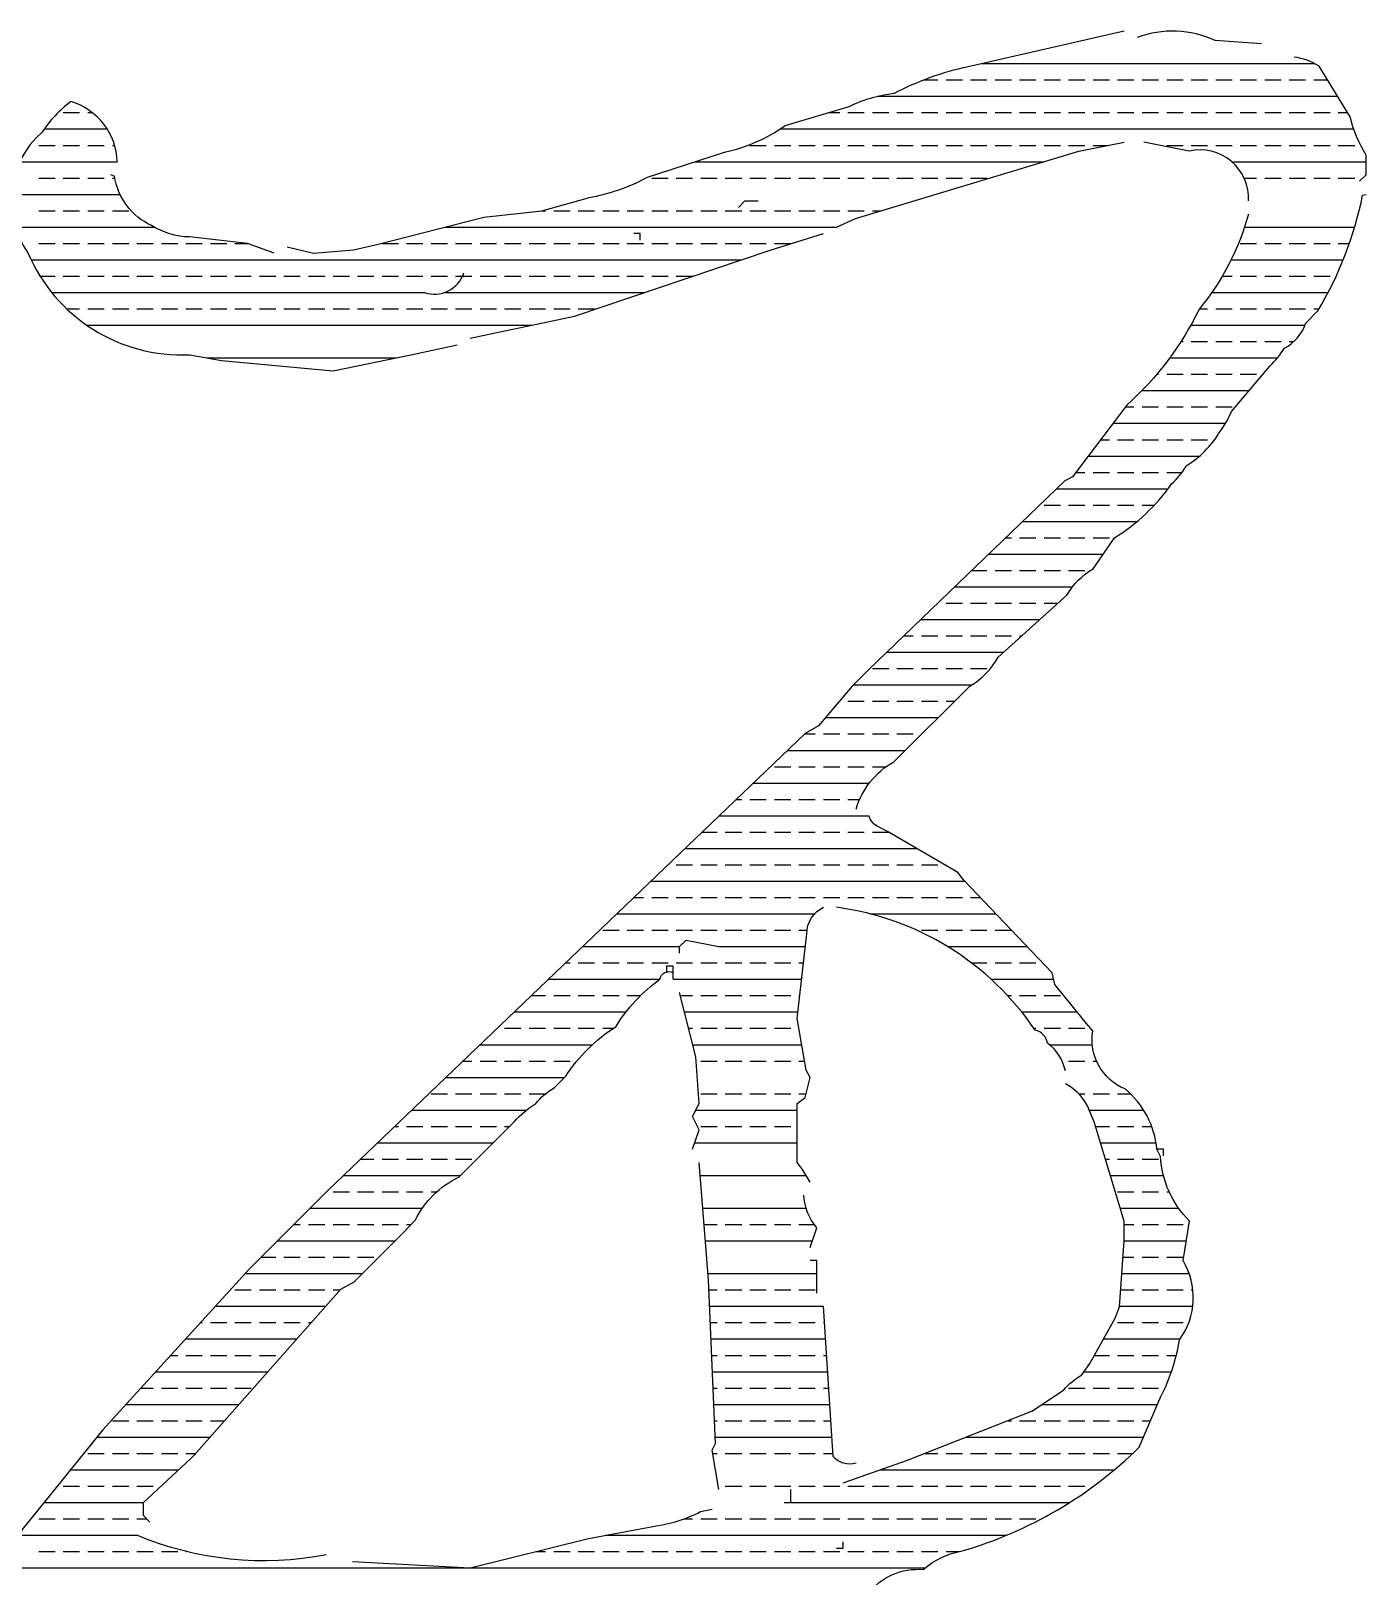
# Model space of a CAD drawing. Header units: millimetres. Extents: x 127 to 2034, y 513 to 812.
# Drawn here: x 1885.769 to 1887.811, y 553.184 to 555.546 of the extents above; entities that cross this region are included whole.
import ezdxf

# ---------------------------------------------------------------- set-up
doc = ezdxf.new("R2010")
doc.units = ezdxf.units.MM

msp = doc.modelspace()

# ---------------------------------------------------------------- linework, layer by layer
at = {"linetype": 'Continuous'}
for p, q in [((1887.2221, 555.4963), (1887.7319, 555.4963)), ((1887.1339, 555.4713), (1887.1559, 555.4713)), ((1887.1684, 555.4713), (1887.1934, 555.4713)), ((1887.2059, 555.4713), (1887.2309, 555.4713)), ((1887.2434, 555.4713), (1887.2684, 555.4713)), ((1887.2809, 555.4713), (1887.3059, 555.4713)), ((1887.3184, 555.4713), (1887.3434, 555.4713)), ((1887.3559, 555.4713), (1887.3809, 555.4713)), ((1887.3934, 555.4713), (1887.4184, 555.4713)), ((1887.4309, 555.4713), (1887.4559, 555.4713)), ((1887.4684, 555.4713), (1887.4934, 555.4713)), ((1887.5059, 555.4713), (1887.5309, 555.4713)), ((1887.5434, 555.4713), (1887.5684, 555.4713)), ((1887.5809, 555.4713), (1887.6059, 555.4713)), ((1887.6184, 555.4713), (1887.6434, 555.4713)), ((1887.6559, 555.4713), (1887.6809, 555.4713)), ((1887.6934, 555.4713), (1887.7184, 555.4713)), ((1887.7309, 555.4713), (1887.7518, 555.4713)), ((1887.0638, 555.4463), (1887.7671, 555.4463)), ((1885.8184, 555.4213), (1885.8434, 555.4213)), ((1885.8559, 555.4213), (1885.8629, 555.4213)), ((1886.9884, 555.4213), (1887.0059, 555.4213)), ((1887.0184, 555.4213), (1887.0434, 555.4213)), ((1887.0559, 555.4213), (1887.0809, 555.4213)), ((1887.0934, 555.4213), (1887.1184, 555.4213)), ((1887.1309, 555.4213), (1887.1559, 555.4213)), ((1887.1684, 555.4213), (1887.1934, 555.4213)), ((1887.2059, 555.4213), (1887.2309, 555.4213)), ((1887.2434, 555.4213), (1887.2684, 555.4213)), ((1887.2809, 555.4213), (1887.3059, 555.4213)), ((1887.3184, 555.4213), (1887.3434, 555.4213)), ((1887.3559, 555.4213), (1887.3809, 555.4213)), ((1887.3934, 555.4213), (1887.4184, 555.4213)), ((1887.4309, 555.4213), (1887.4559, 555.4213)), ((1887.4684, 555.4213), (1887.4934, 555.4213)), ((1887.5059, 555.4213), (1887.5309, 555.4213)), ((1887.5434, 555.4213), (1887.5684, 555.4213)), ((1887.5809, 555.4213), (1887.6059, 555.4213)), ((1887.6184, 555.4213), (1887.6434, 555.4213)), ((1887.6559, 555.4213), (1887.6809, 555.4213)), ((1887.6934, 555.4213), (1887.7184, 555.4213)), ((1887.7309, 555.4213), (1887.7559, 555.4213)), ((1887.7684, 555.4213), (1887.7824, 555.4213)), ((1885.7893, 555.3963), (1885.8855, 555.3963)), ((1886.9145, 555.3963), (1887.7919, 555.3963)), ((1885.7809, 555.3713), (1885.8059, 555.3713)), ((1885.8184, 555.3713), (1885.8434, 555.3713)), ((1885.8559, 555.3713), (1885.8809, 555.3713)), ((1885.8934, 555.3713), (1885.8969, 555.3713)), ((1886.8684, 555.3713), (1886.8934, 555.3713)), ((1886.9059, 555.3713), (1886.9309, 555.3713)), ((1886.9434, 555.3713), (1886.9684, 555.3713)), ((1886.9809, 555.3713), (1887.0059, 555.3713)), ((1887.0184, 555.3713), (1887.0434, 555.3713)), ((1887.0559, 555.3713), (1887.0809, 555.3713)), ((1887.0934, 555.3713), (1887.1184, 555.3713)), ((1887.1309, 555.3713), (1887.1559, 555.3713)), ((1887.1684, 555.3713), (1887.1934, 555.3713)), ((1887.2059, 555.3713), (1887.2309, 555.3713)), ((1887.2434, 555.3713), (1887.2684, 555.3713)), ((1887.2809, 555.3713), (1887.3059, 555.3713)), ((1887.3184, 555.3713), (1887.3434, 555.3713)), ((1887.3559, 555.3713), (1887.3809, 555.3713)), ((1887.3934, 555.3713), (1887.4162, 555.3713)), ((1887.5059, 555.3713), (1887.5309, 555.3713)), ((1887.5434, 555.3713), (1887.5684, 555.3713)), ((1887.5809, 555.3713), (1887.6059, 555.3713)), ((1887.6184, 555.3713), (1887.6434, 555.3713)), ((1887.6559, 555.3713), (1887.6809, 555.3713)), ((1887.6934, 555.3713), (1887.7184, 555.3713)), ((1887.7309, 555.3713), (1887.7559, 555.3713)), ((1887.7684, 555.3713), (1887.7934, 555.3713)), ((1885.7517, 555.3463), (1885.9009, 555.3463)), ((1886.7843, 555.3463), (1887.3186, 555.3463)), ((1887.6055, 555.3463), (1887.8109, 555.3463)), ((1885.7809, 555.3213), (1885.8059, 555.3213)), ((1885.8184, 555.3213), (1885.8434, 555.3213)), ((1885.8559, 555.3213), (1885.8809, 555.3213)), ((1885.8934, 555.3213), (1885.8973, 555.3213)), ((1886.7184, 555.3213), (1886.7434, 555.3213)), ((1886.7559, 555.3213), (1886.7809, 555.3213)), ((1886.7934, 555.3213), (1886.8184, 555.3213)), ((1886.8309, 555.3213), (1886.8559, 555.3213)), ((1886.8684, 555.3213), (1886.8934, 555.3213)), ((1886.9059, 555.3213), (1886.9309, 555.3213)), ((1886.9434, 555.3213), (1886.9684, 555.3213)), ((1886.9809, 555.3213), (1887.0059, 555.3213)), ((1887.0184, 555.3213), (1887.0434, 555.3213)), ((1887.0559, 555.3213), (1887.0809, 555.3213)), ((1887.0934, 555.3213), (1887.1184, 555.3213)), ((1887.1309, 555.3213), (1887.1559, 555.3213)), ((1887.1684, 555.3213), (1887.1934, 555.3213)), ((1887.2059, 555.3213), (1887.2309, 555.3213)), ((1887.6243, 555.3213), (1887.6434, 555.3213)), ((1887.6559, 555.3213), (1887.6809, 555.3213)), ((1887.6934, 555.3213), (1887.7184, 555.3213)), ((1887.7309, 555.3213), (1887.7559, 555.3213)), ((1887.7684, 555.3213), (1887.7934, 555.3213)), ((1885.7387, 555.2963), (1885.9052, 555.2963)), ((1885.7809, 555.2713), (1885.8059, 555.2713)), ((1885.8184, 555.2713), (1885.8434, 555.2713)), ((1885.8559, 555.2713), (1885.8809, 555.2713)), ((1885.8934, 555.2713), (1885.9184, 555.2713)), ((1886.5506, 555.2713), (1886.5559, 555.2713)), ((1886.5684, 555.2713), (1886.5934, 555.2713)), ((1886.6059, 555.2713), (1886.6309, 555.2713)), ((1886.6434, 555.2713), (1886.6684, 555.2713)), ((1886.6809, 555.2713), (1886.7059, 555.2713)), ((1886.7184, 555.2713), (1886.7434, 555.2713)), ((1886.7559, 555.2713), (1886.7809, 555.2713)), ((1886.7934, 555.2713), (1886.8184, 555.2713)), ((1886.8309, 555.2713), (1886.8559, 555.2713)), ((1886.8684, 555.2713), (1886.8934, 555.2713)), ((1886.9059, 555.2713), (1886.9309, 555.2713)), ((1886.9434, 555.2713), (1886.9684, 555.2713)), ((1886.9809, 555.2713), (1887.0059, 555.2713)), ((1887.0184, 555.2713), (1887.0434, 555.2713)), ((1887.0559, 555.2713), (1887.0697, 555.2713)), ((1885.7448, 555.2463), (1885.9575, 555.2463)), ((1886.4025, 555.2463), (1887.0009, 555.2463)), ((1887.6249, 555.2463), (1887.7935, 555.2463)), ((1885.7809, 555.2213), (1885.8059, 555.2213)), ((1885.8184, 555.2213), (1885.8434, 555.2213)), ((1885.8559, 555.2213), (1885.8809, 555.2213)), ((1885.8934, 555.2213), (1885.9184, 555.2213)), ((1885.9309, 555.2213), (1885.9559, 555.2213)), ((1885.9684, 555.2213), (1885.9934, 555.2213)), ((1886.0059, 555.2213), (1886.0309, 555.2213)), ((1886.0434, 555.2213), (1886.0684, 555.2213)), ((1886.0809, 555.2213), (1886.1005, 555.2213)), ((1886.3059, 555.2213), (1886.3309, 555.2213)), ((1886.3434, 555.2213), (1886.3684, 555.2213)), ((1886.3809, 555.2213), (1886.4059, 555.2213)), ((1886.4184, 555.2213), (1886.4434, 555.2213)), ((1886.4559, 555.2213), (1886.4809, 555.2213)), ((1886.4934, 555.2213), (1886.5184, 555.2213)), ((1886.5309, 555.2213), (1886.5559, 555.2213)), ((1886.5684, 555.2213), (1886.5934, 555.2213)), ((1886.6059, 555.2213), (1886.6309, 555.2213)), ((1886.6434, 555.2213), (1886.6684, 555.2213)), ((1886.6809, 555.2213), (1886.7059, 555.2213)), ((1886.7184, 555.2213), (1886.7434, 555.2213)), ((1886.7559, 555.2213), (1886.7809, 555.2213)), ((1886.7934, 555.2213), (1886.8184, 555.2213)), ((1886.8309, 555.2213), (1886.8559, 555.2213)), ((1886.8684, 555.2213), (1886.8934, 555.2213)), ((1886.9059, 555.2213), (1886.9309, 555.2213)), ((1887.6184, 555.2213), (1887.6434, 555.2213)), ((1887.6559, 555.2213), (1887.6809, 555.2213)), ((1887.6934, 555.2213), (1887.7184, 555.2213)), ((1887.7309, 555.2213), (1887.7559, 555.2213)), ((1887.7684, 555.2213), (1887.7854, 555.2213)), ((1885.7693, 555.1963), (1886.8563, 555.1963)), ((1887.6045, 555.1963), (1887.7759, 555.1963)), ((1885.783, 555.1713), (1885.8059, 555.1713)), ((1885.8184, 555.1713), (1885.8434, 555.1713)), ((1885.8559, 555.1713), (1885.8809, 555.1713)), ((1885.8934, 555.1713), (1885.9184, 555.1713)), ((1885.9309, 555.1713), (1885.9559, 555.1713)), ((1885.9684, 555.1713), (1885.9934, 555.1713)), ((1886.0059, 555.1713), (1886.0309, 555.1713)), ((1886.0434, 555.1713), (1886.0684, 555.1713)), ((1886.0809, 555.1713), (1886.1059, 555.1713)), ((1886.1184, 555.1713), (1886.1434, 555.1713)), ((1886.1559, 555.1713), (1886.1809, 555.1713)), ((1886.1934, 555.1713), (1886.2184, 555.1713)), ((1886.2309, 555.1713), (1886.2559, 555.1713)), ((1886.2684, 555.1713), (1886.2934, 555.1713)), ((1886.3059, 555.1713), (1886.3309, 555.1713)), ((1886.3434, 555.1713), (1886.3684, 555.1713)), ((1886.3809, 555.1713), (1886.4059, 555.1713)), ((1886.4184, 555.1713), (1886.4434, 555.1713)), ((1886.4559, 555.1713), (1886.4809, 555.1713)), ((1886.4934, 555.1713), (1886.5184, 555.1713)), ((1886.5309, 555.1713), (1886.5559, 555.1713)), ((1886.5684, 555.1713), (1886.5934, 555.1713)), ((1886.6059, 555.1713), (1886.6309, 555.1713)), ((1886.6434, 555.1713), (1886.6684, 555.1713)), ((1886.6809, 555.1713), (1886.7059, 555.1713)), ((1886.7184, 555.1713), (1886.7434, 555.1713)), ((1886.7559, 555.1713), (1886.7809, 555.1713)), ((1887.591, 555.1713), (1887.6059, 555.1713)), ((1887.6184, 555.1713), (1887.6434, 555.1713)), ((1887.6559, 555.1713), (1887.6809, 555.1713)), ((1887.6934, 555.1713), (1887.7184, 555.1713)), ((1887.7309, 555.1713), (1887.7559, 555.1713)), ((1885.8007, 555.1463), (1886.3709, 555.1463)), ((1886.4014, 555.1463), (1886.7076, 555.1463)), ((1887.5749, 555.1463), (1887.7527, 555.1463)), ((1885.8237, 555.1213), (1885.8434, 555.1213)), ((1885.8559, 555.1213), (1885.8809, 555.1213)), ((1885.8934, 555.1213), (1885.9184, 555.1213)), ((1885.9309, 555.1213), (1885.9559, 555.1213)), ((1885.9684, 555.1213), (1885.9934, 555.1213)), ((1886.0059, 555.1213), (1886.0309, 555.1213)), ((1886.0434, 555.1213), (1886.0684, 555.1213)), ((1886.0809, 555.1213), (1886.1059, 555.1213)), ((1886.1184, 555.1213), (1886.1434, 555.1213)), ((1886.1559, 555.1213), (1886.1809, 555.1213)), ((1886.1934, 555.1213), (1886.2184, 555.1213)), ((1886.2309, 555.1213), (1886.2559, 555.1213)), ((1886.2684, 555.1213), (1886.2934, 555.1213)), ((1886.3059, 555.1213), (1886.3309, 555.1213)), ((1886.3434, 555.1213), (1886.3684, 555.1213)), ((1886.3809, 555.1213), (1886.4059, 555.1213)), ((1886.4184, 555.1213), (1886.4434, 555.1213)), ((1886.4559, 555.1213), (1886.4809, 555.1213)), ((1886.4934, 555.1213), (1886.5184, 555.1213)), ((1886.5309, 555.1213), (1886.5559, 555.1213)), ((1886.5684, 555.1213), (1886.5934, 555.1213)), ((1886.6059, 555.1213), (1886.6309, 555.1213)), ((1887.5559, 555.1213), (1887.5684, 555.1213)), ((1887.5809, 555.1213), (1887.6059, 555.1213)), ((1887.6184, 555.1213), (1887.6434, 555.1213)), ((1887.6559, 555.1213), (1887.6809, 555.1213)), ((1887.6934, 555.1213), (1887.7184, 555.1213)), ((1887.7309, 555.1213), (1887.7387, 555.1213)), ((1885.8545, 555.0963), (1886.535, 555.0963)), ((1887.5428, 555.0963), (1887.7175, 555.0963)), ((1887.5277, 555.0713), (1887.5309, 555.0713)), ((1887.5434, 555.0713), (1887.5684, 555.0713)), ((1887.5809, 555.0713), (1887.6059, 555.0713)), ((1887.6184, 555.0713), (1887.6434, 555.0713)), ((1887.6559, 555.0713), (1887.6809, 555.0713)), ((1887.6934, 555.0713), (1887.7003, 555.0713)), ((1886.0381, 555.0463), (1886.3271, 555.0463)), ((1887.5104, 555.0463), (1887.6753, 555.0463)), ((1887.4906, 555.0213), (1887.4934, 555.0213)), ((1887.5059, 555.0213), (1887.5309, 555.0213)), ((1887.5434, 555.0213), (1887.5684, 555.0213)), ((1887.5809, 555.0213), (1887.6059, 555.0213)), ((1887.6184, 555.0213), (1887.6434, 555.0213)), ((1887.4678, 554.9963), (1887.6318, 554.9963)), ((1887.4426, 554.9713), (1887.4559, 554.9713)), ((1887.4684, 554.9713), (1887.4934, 554.9713)), ((1887.5059, 554.9713), (1887.5309, 554.9713)), ((1887.5434, 554.9713), (1887.5684, 554.9713)), ((1887.5809, 554.9713), (1887.6059, 554.9713)), ((1887.4238, 554.9463), (1887.5959, 554.9463)), ((1887.4049, 554.9213), (1887.4184, 554.9213)), ((1887.4309, 554.9213), (1887.4559, 554.9213)), ((1887.4684, 554.9213), (1887.4934, 554.9213)), ((1887.5059, 554.9213), (1887.5309, 554.9213)), ((1887.5434, 554.9213), (1887.5684, 554.9213)), ((1887.386, 554.8963), (1887.5563, 554.8963)), ((1887.3672, 554.8713), (1887.3809, 554.8713)), ((1887.3934, 554.8713), (1887.4184, 554.8713)), ((1887.4309, 554.8713), (1887.4559, 554.8713)), ((1887.4684, 554.8713), (1887.4934, 554.8713)), ((1887.5059, 554.8713), (1887.5292, 554.8713)), ((1887.3374, 554.8463), (1887.508, 554.8463)), ((1887.3184, 554.8213), (1887.3434, 554.8213)), ((1887.3559, 554.8213), (1887.3809, 554.8213)), ((1887.3934, 554.8213), (1887.4184, 554.8213)), ((1887.4309, 554.8213), (1887.4559, 554.8213)), ((1887.4684, 554.8213), (1887.4871, 554.8213)), ((1887.2855, 554.7963), (1887.4607, 554.7963)), ((1887.2596, 554.7713), (1887.2684, 554.7713)), ((1887.2809, 554.7713), (1887.3059, 554.7713)), ((1887.3184, 554.7713), (1887.3434, 554.7713)), ((1887.3559, 554.7713), (1887.3809, 554.7713)), ((1887.3934, 554.7713), (1887.4184, 554.7713)), ((1887.2336, 554.7463), (1887.4088, 554.7463)), ((1887.2077, 554.7213), (1887.2309, 554.7213)), ((1887.2434, 554.7213), (1887.2684, 554.7213)), ((1887.2809, 554.7213), (1887.3059, 554.7213)), ((1887.3184, 554.7213), (1887.3434, 554.7213)), ((1887.3559, 554.7213), (1887.3809, 554.7213)), ((1887.1817, 554.6963), (1887.3618, 554.6963)), ((1887.1558, 554.6713), (1887.1559, 554.6713)), ((1887.1684, 554.6713), (1887.1934, 554.6713)), ((1887.2059, 554.6713), (1887.2309, 554.6713)), ((1887.2434, 554.6713), (1887.2684, 554.6713)), ((1887.2809, 554.6713), (1887.3059, 554.6713)), ((1887.3184, 554.6713), (1887.3396, 554.6713)), ((1887.1298, 554.6463), (1887.3119, 554.6463)), ((1887.1039, 554.6213), (1887.1184, 554.6213)), ((1887.1309, 554.6213), (1887.1559, 554.6213)), ((1887.1684, 554.6213), (1887.1934, 554.6213)), ((1887.2059, 554.6213), (1887.2309, 554.6213)), ((1887.2434, 554.6213), (1887.2684, 554.6213)), ((1887.2809, 554.6213), (1887.2843, 554.6213)), ((1887.0779, 554.5963), (1887.2567, 554.5963)), ((1887.0559, 554.5713), (1887.0809, 554.5713)), ((1887.0934, 554.5713), (1887.1184, 554.5713)), ((1887.1309, 554.5713), (1887.1559, 554.5713)), ((1887.1684, 554.5713), (1887.1934, 554.5713)), ((1887.2059, 554.5713), (1887.2309, 554.5713)), ((1887.0269, 554.5463), (1887.2081, 554.5463)), ((1887.0053, 554.5213), (1887.0059, 554.5213)), ((1887.0184, 554.5213), (1887.0434, 554.5213)), ((1887.0559, 554.5213), (1887.0809, 554.5213)), ((1887.0934, 554.5213), (1887.1184, 554.5213)), ((1887.1309, 554.5213), (1887.1559, 554.5213)), ((1887.1684, 554.5213), (1887.1817, 554.5213)), ((1886.984, 554.4963), (1887.1565, 554.4963)), ((1886.9518, 554.4713), (1886.9684, 554.4713)), ((1886.9809, 554.4713), (1887.0059, 554.4713)), ((1887.0184, 554.4713), (1887.0434, 554.4713)), ((1887.0559, 554.4713), (1887.0809, 554.4713)), ((1887.0934, 554.4713), (1887.1184, 554.4713)), ((1887.1309, 554.4713), (1887.1313, 554.4713)), ((1886.9257, 554.4463), (1887.106, 554.4463)), ((1886.9059, 554.4213), (1886.9309, 554.4213)), ((1886.9434, 554.4213), (1886.9684, 554.4213)), ((1886.9809, 554.4213), (1887.0059, 554.4213)), ((1887.0184, 554.4213), (1887.0434, 554.4213)), ((1887.0559, 554.4213), (1887.0767, 554.4213)), ((1886.8735, 554.3963), (1887.0511, 554.3963)), ((1886.8474, 554.3713), (1886.8559, 554.3713)), ((1886.8684, 554.3713), (1886.8934, 554.3713)), ((1886.9059, 554.3713), (1886.9309, 554.3713)), ((1886.9434, 554.3713), (1886.9684, 554.3713)), ((1886.9809, 554.3713), (1887.0059, 554.3713)), ((1887.0184, 554.3713), (1887.0364, 554.3713)), ((1886.8213, 554.3463), (1887.0509, 554.3463)), ((1886.7952, 554.3213), (1886.8184, 554.3213)), ((1886.8309, 554.3213), (1886.8559, 554.3213)), ((1886.8684, 554.3213), (1886.8934, 554.3213)), ((1886.9059, 554.3213), (1886.9309, 554.3213)), ((1886.9434, 554.3213), (1886.9684, 554.3213)), ((1886.9809, 554.3213), (1887.0059, 554.3213)), ((1887.0184, 554.3213), (1887.0434, 554.3213)), ((1887.0559, 554.3213), (1887.0806, 554.3213)), ((1886.7691, 554.2963), (1887.1233, 554.2963)), ((1886.743, 554.2713), (1886.7434, 554.2713)), ((1886.7559, 554.2713), (1886.7809, 554.2713)), ((1886.7934, 554.2713), (1886.8184, 554.2713)), ((1886.8309, 554.2713), (1886.8559, 554.2713)), ((1886.8684, 554.2713), (1886.8934, 554.2713)), ((1886.9059, 554.2713), (1886.9309, 554.2713)), ((1886.9434, 554.2713), (1886.9684, 554.2713)), ((1886.9809, 554.2713), (1887.0059, 554.2713)), ((1887.0184, 554.2713), (1887.0434, 554.2713)), ((1887.0559, 554.2713), (1887.0809, 554.2713)), ((1887.0934, 554.2713), (1887.1184, 554.2713)), ((1887.1309, 554.2713), (1887.1559, 554.2713)), ((1886.7169, 554.2463), (1887.1968, 554.2463)), ((1886.6907, 554.2213), (1886.7059, 554.2213)), ((1886.7184, 554.2213), (1886.7434, 554.2213)), ((1886.7559, 554.2213), (1886.7809, 554.2213)), ((1886.7934, 554.2213), (1886.8184, 554.2213)), ((1886.8309, 554.2213), (1886.8559, 554.2213)), ((1886.8684, 554.2213), (1886.8934, 554.2213)), ((1886.9059, 554.2213), (1886.9309, 554.2213)), ((1886.9434, 554.2213), (1886.9684, 554.2213)), ((1886.9809, 554.2213), (1887.0059, 554.2213)), ((1887.0184, 554.2213), (1887.0434, 554.2213)), ((1887.0559, 554.2213), (1887.0809, 554.2213)), ((1887.0934, 554.2213), (1887.1184, 554.2213)), ((1887.1309, 554.2213), (1887.1559, 554.2213)), ((1887.1684, 554.2213), (1887.1934, 554.2213)), ((1887.2059, 554.2213), (1887.2207, 554.2213)), ((1886.6646, 554.1963), (1886.9673, 554.1963)), ((1887.0525, 554.1963), (1887.2447, 554.1963)), ((1886.6434, 554.1713), (1886.6684, 554.1713)), ((1886.6809, 554.1713), (1886.7059, 554.1713)), ((1886.7184, 554.1713), (1886.7434, 554.1713)), ((1886.7559, 554.1713), (1886.7809, 554.1713)), ((1886.7934, 554.1713), (1886.8184, 554.1713)), ((1886.8309, 554.1713), (1886.8559, 554.1713)), ((1886.8684, 554.1713), (1886.8934, 554.1713)), ((1886.9059, 554.1713), (1886.9309, 554.1713)), ((1886.9434, 554.1713), (1886.9558, 554.1713)), ((1887.1309, 554.1713), (1887.1559, 554.1713)), ((1887.1684, 554.1713), (1887.1934, 554.1713)), ((1887.2059, 554.1713), (1887.2309, 554.1713)), ((1887.2434, 554.1713), (1887.2684, 554.1713)), ((1886.6124, 554.1463), (1886.7609, 554.1463)), ((1886.8209, 554.1463), (1886.9533, 554.1463)), ((1887.1708, 554.1463), (1887.2926, 554.1463)), ((1886.5863, 554.1213), (1886.5934, 554.1213)), ((1886.6059, 554.1213), (1886.6309, 554.1213)), ((1886.6434, 554.1213), (1886.6684, 554.1213)), ((1886.6809, 554.1213), (1886.7059, 554.1213)), ((1886.7184, 554.1213), (1886.7434, 554.1213)), ((1886.7559, 554.1213), (1886.7809, 554.1213)), ((1886.7934, 554.1213), (1886.8184, 554.1213)), ((1886.8309, 554.1213), (1886.8559, 554.1213)), ((1886.8684, 554.1213), (1886.8934, 554.1213)), ((1886.9059, 554.1213), (1886.9309, 554.1213)), ((1886.9434, 554.1213), (1886.9505, 554.1213)), ((1887.2074, 554.1213), (1887.2309, 554.1213)), ((1887.2434, 554.1213), (1887.2684, 554.1213)), ((1887.2809, 554.1213), (1887.3059, 554.1213)), ((1886.5602, 554.0963), (1886.7309, 554.0963)), ((1886.7509, 554.0963), (1886.9476, 554.0963)), ((1887.2374, 554.0963), (1887.3331, 554.0963)), ((1886.5341, 554.0713), (1886.5559, 554.0713)), ((1886.5684, 554.0713), (1886.5934, 554.0713)), ((1886.6059, 554.0713), (1886.6309, 554.0713)), ((1886.6434, 554.0713), (1886.6684, 554.0713)), ((1886.6809, 554.0713), (1886.7013, 554.0713)), ((1886.7621, 554.0713), (1886.7809, 554.0713)), ((1886.7934, 554.0713), (1886.8184, 554.0713)), ((1886.8309, 554.0713), (1886.8559, 554.0713)), ((1886.8684, 554.0713), (1886.8934, 554.0713)), ((1886.9059, 554.0713), (1886.9309, 554.0713)), ((1886.9434, 554.0713), (1886.9448, 554.0713)), ((1887.2627, 554.0713), (1887.2684, 554.0713)), ((1887.2809, 554.0713), (1887.3059, 554.0713)), ((1887.3184, 554.0713), (1887.3434, 554.0713)), ((1886.508, 554.0463), (1886.679, 554.0463)), ((1886.7684, 554.0463), (1886.942, 554.0463)), ((1887.2843, 554.0463), (1887.3691, 554.0463)), ((1886.4934, 554.0213), (1886.5184, 554.0213)), ((1886.5309, 554.0213), (1886.5559, 554.0213)), ((1886.5684, 554.0213), (1886.5934, 554.0213)), ((1886.6059, 554.0213), (1886.6309, 554.0213)), ((1886.6434, 554.0213), (1886.6595, 554.0213)), ((1886.7746, 554.0213), (1886.7809, 554.0213)), ((1886.7934, 554.0213), (1886.8184, 554.0213)), ((1886.8309, 554.0213), (1886.8559, 554.0213)), ((1886.8684, 554.0213), (1886.8934, 554.0213)), ((1886.9059, 554.0213), (1886.9309, 554.0213)), ((1886.9434, 554.0213), (1886.9435, 554.0213)), ((1887.3028, 554.0213), (1887.3059, 554.0213)), ((1887.3184, 554.0213), (1887.3434, 554.0213)), ((1887.3559, 554.0213), (1887.3809, 554.0213)), ((1886.4558, 553.9963), (1886.6276, 553.9963)), ((1886.7809, 553.9963), (1886.9479, 553.9963)), ((1887.3267, 553.9963), (1887.3921, 553.9963)), ((1886.4297, 553.9713), (1886.4434, 553.9713)), ((1886.4559, 553.9713), (1886.4809, 553.9713)), ((1886.4934, 553.9713), (1886.5184, 553.9713)), ((1886.5309, 553.9713), (1886.5559, 553.9713)), ((1886.5684, 553.9713), (1886.5934, 553.9713)), ((1886.7934, 553.9713), (1886.8184, 553.9713)), ((1886.8309, 553.9713), (1886.8559, 553.9713)), ((1886.8684, 553.9713), (1886.8934, 553.9713)), ((1886.9059, 553.9713), (1886.9309, 553.9713)), ((1886.9434, 553.9713), (1886.9522, 553.9713)), ((1887.3559, 553.9713), (1887.3809, 553.9713)), ((1887.3934, 553.9713), (1887.3986, 553.9713)), ((1886.4035, 553.9463), (1886.5849, 553.9463)), ((1886.3809, 553.9213), (1886.4059, 553.9213)), ((1886.4184, 553.9213), (1886.4434, 553.9213)), ((1886.4559, 553.9213), (1886.4809, 553.9213)), ((1886.4934, 553.9213), (1886.5184, 553.9213)), ((1886.5309, 553.9213), (1886.5559, 553.9213)), ((1886.7934, 553.9213), (1886.8184, 553.9213)), ((1886.8309, 553.9213), (1886.8559, 553.9213)), ((1886.8684, 553.9213), (1886.8934, 553.9213)), ((1886.9059, 553.9213), (1886.9309, 553.9213)), ((1886.9434, 553.9213), (1886.9544, 553.9213)), ((1887.3715, 553.9213), (1887.3809, 553.9213)), ((1887.3934, 553.9213), (1887.4184, 553.9213)), ((1887.4309, 553.9213), (1887.4505, 553.9213)), ((1886.3513, 553.8963), (1886.5267, 553.8963)), ((1886.7859, 553.8963), (1886.9409, 553.8963)), ((1887.3875, 553.8963), (1887.4707, 553.8963)), ((1886.3252, 553.8713), (1886.3309, 553.8713)), ((1886.3434, 553.8713), (1886.3684, 553.8713)), ((1886.3809, 553.8713), (1886.4059, 553.8713)), ((1886.4184, 553.8713), (1886.4434, 553.8713)), ((1886.4559, 553.8713), (1886.4809, 553.8713)), ((1886.4934, 553.8713), (1886.5009, 553.8713)), ((1886.7934, 553.8713), (1886.8184, 553.8713)), ((1886.8309, 553.8713), (1886.8559, 553.8713)), ((1886.8684, 553.8713), (1886.8934, 553.8713)), ((1886.9059, 553.8713), (1886.9309, 553.8713)), ((1887.397, 553.8713), (1887.4184, 553.8713)), ((1887.4309, 553.8713), (1887.4559, 553.8713)), ((1887.4684, 553.8713), (1887.483, 553.8713)), ((1886.2991, 553.8463), (1886.4759, 553.8463)), ((1886.7842, 553.8463), (1886.9409, 553.8463)), ((1887.4046, 553.8463), (1887.4896, 553.8463)), ((1886.273, 553.8213), (1886.2934, 553.8213)), ((1886.3059, 553.8213), (1886.3309, 553.8213)), ((1886.3434, 553.8213), (1886.3684, 553.8213)), ((1886.3809, 553.8213), (1886.4059, 553.8213)), ((1886.4184, 553.8213), (1886.4434, 553.8213)), ((1887.4121, 553.8213), (1887.4184, 553.8213)), ((1887.4309, 553.8213), (1887.4559, 553.8213)), ((1887.4684, 553.8213), (1887.4934, 553.8213)), ((1886.2469, 553.7963), (1886.4259, 553.7963)), ((1886.7925, 553.7963), (1886.9546, 553.7963)), ((1887.4197, 553.7963), (1887.5008, 553.7963)), ((1886.2309, 553.7713), (1886.2559, 553.7713)), ((1886.2684, 553.7713), (1886.2934, 553.7713)), ((1886.3059, 553.7713), (1886.3309, 553.7713)), ((1886.3434, 553.7713), (1886.3684, 553.7713)), ((1886.3809, 553.7713), (1886.3897, 553.7713)), ((1887.4309, 553.7713), (1887.4559, 553.7713)), ((1887.4684, 553.7713), (1887.4934, 553.7713)), ((1887.5059, 553.7713), (1887.5097, 553.7713)), ((1886.1959, 553.7463), (1886.3676, 553.7463)), ((1886.7966, 553.7463), (1886.9544, 553.7463)), ((1887.4348, 553.7463), (1887.524, 553.7463)), ((1886.1709, 553.7213), (1886.1809, 553.7213)), ((1886.1934, 553.7213), (1886.2184, 553.7213)), ((1886.2309, 553.7213), (1886.2559, 553.7213)), ((1886.2684, 553.7213), (1886.2934, 553.7213)), ((1886.3059, 553.7213), (1886.3309, 553.7213)), ((1886.3434, 553.7213), (1886.3502, 553.7213)), ((1886.7986, 553.7213), (1886.8184, 553.7213)), ((1886.8309, 553.7213), (1886.8559, 553.7213)), ((1886.8684, 553.7213), (1886.8934, 553.7213)), ((1886.9059, 553.7213), (1886.9309, 553.7213)), ((1886.9434, 553.7213), (1886.9669, 553.7213)), ((1887.4409, 553.7213), (1887.4559, 553.7213)), ((1887.4684, 553.7213), (1887.4934, 553.7213)), ((1887.5059, 553.7213), (1887.5309, 553.7213)), ((1886.1459, 553.6963), (1886.3259, 553.6963)), ((1886.8006, 553.6963), (1886.9642, 553.6963)), ((1887.4409, 553.6963), (1887.5359, 553.6963)), ((1886.1209, 553.6713), (1886.1434, 553.6713)), ((1886.1559, 553.6713), (1886.1809, 553.6713)), ((1886.1934, 553.6713), (1886.2184, 553.6713)), ((1886.2309, 553.6713), (1886.2559, 553.6713)), ((1886.2684, 553.6713), (1886.2934, 553.6713)), ((1887.4392, 553.6713), (1887.4559, 553.6713)), ((1887.4684, 553.6713), (1887.4934, 553.6713)), ((1887.5059, 553.6713), (1887.5309, 553.6713)), ((1886.0966, 553.6463), (1886.2759, 553.6463)), ((1886.8047, 553.6463), (1886.9709, 553.6463)), ((1887.4374, 553.6463), (1887.5403, 553.6463)), ((1886.0809, 553.6213), (1886.1059, 553.6213)), ((1886.1184, 553.6213), (1886.1434, 553.6213)), ((1886.1559, 553.6213), (1886.1809, 553.6213)), ((1886.1934, 553.6213), (1886.2184, 553.6213)), ((1886.2309, 553.6213), (1886.242, 553.6213)), ((1886.8061, 553.6213), (1886.8184, 553.6213)), ((1886.8309, 553.6213), (1886.8559, 553.6213)), ((1886.8684, 553.6213), (1886.8934, 553.6213)), ((1886.9059, 553.6213), (1886.9309, 553.6213)), ((1886.9434, 553.6213), (1886.9684, 553.6213)), ((1887.4357, 553.6213), (1887.4559, 553.6213)), ((1887.4684, 553.6213), (1887.4934, 553.6213)), ((1887.5059, 553.6213), (1887.5309, 553.6213)), ((1887.5434, 553.6213), (1887.546, 553.6213)), ((1886.051, 553.5963), (1886.2199, 553.5963)), ((1886.8071, 553.5963), (1886.9809, 553.5963)), ((1887.434, 553.5963), (1887.5457, 553.5963)), ((1886.0282, 553.5713), (1886.0309, 553.5713)), ((1886.0434, 553.5713), (1886.0684, 553.5713)), ((1886.0809, 553.5713), (1886.1059, 553.5713)), ((1886.1184, 553.5713), (1886.1434, 553.5713)), ((1886.1559, 553.5713), (1886.1809, 553.5713)), ((1886.1934, 553.5713), (1886.1977, 553.5713)), ((1886.8082, 553.5713), (1886.8184, 553.5713)), ((1886.8309, 553.5713), (1886.8559, 553.5713)), ((1886.8684, 553.5713), (1886.8934, 553.5713)), ((1886.9059, 553.5713), (1886.9309, 553.5713)), ((1886.9434, 553.5713), (1886.9684, 553.5713)), ((1886.9809, 553.5713), (1886.9825, 553.5713)), ((1887.4309, 553.5713), (1887.4559, 553.5713)), ((1887.4684, 553.5713), (1887.4934, 553.5713)), ((1887.5059, 553.5713), (1887.5309, 553.5713)), ((1886.0055, 553.5463), (1886.1756, 553.5463)), ((1886.8092, 553.5463), (1886.9841, 553.5463)), ((1887.4092, 553.5463), (1887.5264, 553.5463)), ((1885.9827, 553.5213), (1885.9934, 553.5213)), ((1886.0059, 553.5213), (1886.0309, 553.5213)), ((1886.0434, 553.5213), (1886.0684, 553.5213)), ((1886.0809, 553.5213), (1886.1059, 553.5213)), ((1886.1184, 553.5213), (1886.1434, 553.5213)), ((1886.8103, 553.5213), (1886.8184, 553.5213)), ((1886.8309, 553.5213), (1886.8559, 553.5213)), ((1886.8684, 553.5213), (1886.8934, 553.5213)), ((1886.9059, 553.5213), (1886.9309, 553.5213)), ((1886.9434, 553.5213), (1886.9684, 553.5213)), ((1886.9809, 553.5213), (1886.9858, 553.5213)), ((1887.3953, 553.5213), (1887.4184, 553.5213)), ((1887.4309, 553.5213), (1887.4559, 553.5213)), ((1887.4684, 553.5213), (1887.4934, 553.5213)), ((1887.5059, 553.5213), (1887.5207, 553.5213)), ((1885.9599, 553.4963), (1886.1313, 553.4963)), ((1886.8113, 553.4963), (1886.9874, 553.4963)), ((1887.3795, 553.4963), (1887.5132, 553.4963)), ((1885.9372, 553.4713), (1885.9559, 553.4713)), ((1885.9684, 553.4713), (1885.9934, 553.4713)), ((1886.0059, 553.4713), (1886.0309, 553.4713)), ((1886.0434, 553.4713), (1886.0684, 553.4713)), ((1886.0809, 553.4713), (1886.1059, 553.4713)), ((1886.8123, 553.4713), (1886.8184, 553.4713)), ((1886.8309, 553.4713), (1886.8559, 553.4713)), ((1886.8684, 553.4713), (1886.8934, 553.4713)), ((1886.9059, 553.4713), (1886.9309, 553.4713)), ((1886.9434, 553.4713), (1886.9684, 553.4713)), ((1886.9809, 553.4713), (1886.989, 553.4713)), ((1887.3559, 553.4713), (1887.3809, 553.4713)), ((1887.3934, 553.4713), (1887.4184, 553.4713)), ((1887.4309, 553.4713), (1887.4559, 553.4713)), ((1887.4684, 553.4713), (1887.4934, 553.4713)), ((1885.9144, 553.4463), (1886.087, 553.4463)), ((1886.8134, 553.4463), (1886.9907, 553.4463)), ((1887.3155, 553.4463), (1887.4918, 553.4463)), ((1885.8934, 553.4213), (1885.9184, 553.4213)), ((1885.9309, 553.4213), (1885.9559, 553.4213)), ((1885.9684, 553.4213), (1885.9934, 553.4213)), ((1886.0059, 553.4213), (1886.0309, 553.4213)), ((1886.0434, 553.4213), (1886.0649, 553.4213)), ((1886.8144, 553.4213), (1886.8184, 553.4213)), ((1886.8309, 553.4213), (1886.8559, 553.4213)), ((1886.8684, 553.4213), (1886.8934, 553.4213)), ((1886.9059, 553.4213), (1886.9309, 553.4213)), ((1886.9434, 553.4213), (1886.9684, 553.4213)), ((1886.9809, 553.4213), (1886.9923, 553.4213)), ((1887.2628, 553.4213), (1887.2684, 553.4213)), ((1887.2809, 553.4213), (1887.3059, 553.4213)), ((1887.3184, 553.4213), (1887.3434, 553.4213)), ((1887.3559, 553.4213), (1887.3809, 553.4213)), ((1887.3934, 553.4213), (1887.4184, 553.4213)), ((1887.4309, 553.4213), (1887.4559, 553.4213)), ((1887.4684, 553.4213), (1887.4811, 553.4213)), ((1885.87, 553.3963), (1886.0427, 553.3963)), ((1886.8155, 553.3963), (1886.9939, 553.3963)), ((1887.1994, 553.3963), (1887.4705, 553.3963)), ((1885.8559, 553.3713), (1885.8809, 553.3713)), ((1885.8934, 553.3713), (1885.9184, 553.3713)), ((1885.9309, 553.3713), (1885.9559, 553.3713)), ((1885.9684, 553.3713), (1885.9934, 553.3713)), ((1886.0059, 553.3713), (1886.0206, 553.3713)), ((1886.8117, 553.3713), (1886.8184, 553.3713)), ((1886.8309, 553.3713), (1886.8559, 553.3713)), ((1886.8684, 553.3713), (1886.8934, 553.3713)), ((1886.9059, 553.3713), (1886.9309, 553.3713)), ((1886.9434, 553.3713), (1886.9684, 553.3713)), ((1886.9809, 553.3713), (1886.9956, 553.3713)), ((1887.136, 553.3713), (1887.1559, 553.3713)), ((1887.1684, 553.3713), (1887.1934, 553.3713)), ((1887.2059, 553.3713), (1887.2309, 553.3713)), ((1887.2434, 553.3713), (1887.2684, 553.3713)), ((1887.2809, 553.3713), (1887.3059, 553.3713)), ((1887.3184, 553.3713), (1887.3434, 553.3713)), ((1887.3559, 553.3713), (1887.3809, 553.3713)), ((1887.3934, 553.3713), (1887.4184, 553.3713)), ((1887.4309, 553.3713), (1887.454, 553.3713)), ((1885.8295, 553.3463), (1885.9946, 553.3463)), ((1887.068, 553.3463), (1887.4258, 553.3463)), ((1885.8184, 553.3213), (1885.8434, 553.3213)), ((1885.8559, 553.3213), (1885.8809, 553.3213)), ((1885.8934, 553.3213), (1885.9184, 553.3213)), ((1885.9309, 553.3213), (1885.9559, 553.3213)), ((1886.8309, 553.3213), (1886.8559, 553.3213)), ((1886.8684, 553.3213), (1886.8934, 553.3213)), ((1886.9059, 553.3213), (1886.9309, 553.3213)), ((1886.9434, 553.3213), (1886.9684, 553.3213)), ((1886.9809, 553.3213), (1887.0059, 553.3213)), ((1887.0184, 553.3213), (1887.0434, 553.3213)), ((1887.0559, 553.3213), (1887.0809, 553.3213)), ((1887.0934, 553.3213), (1887.1184, 553.3213)), ((1887.1309, 553.3213), (1887.1559, 553.3213)), ((1887.1684, 553.3213), (1887.1934, 553.3213)), ((1887.2059, 553.3213), (1887.2309, 553.3213)), ((1887.2434, 553.3213), (1887.2684, 553.3213)), ((1887.2809, 553.3213), (1887.3059, 553.3213)), ((1887.3184, 553.3213), (1887.3434, 553.3213)), ((1887.3559, 553.3213), (1887.3809, 553.3213)), ((1887.3934, 553.3213), (1887.394, 553.3213)), ((1885.789, 553.2963), (1885.9409, 553.2963)), ((1886.9309, 553.2963), (1887.3573, 553.2963)), ((1885.7809, 553.2713), (1885.8059, 553.2713)), ((1885.8184, 553.2713), (1885.8434, 553.2713)), ((1885.8559, 553.2713), (1885.8809, 553.2713)), ((1885.8934, 553.2713), (1885.9184, 553.2713)), ((1885.9309, 553.2713), (1885.9459, 553.2713)), ((1886.7679, 553.2713), (1886.7809, 553.2713)), ((1886.7934, 553.2713), (1886.8184, 553.2713)), ((1886.8309, 553.2713), (1886.8559, 553.2713)), ((1886.8684, 553.2713), (1886.8934, 553.2713)), ((1886.9059, 553.2713), (1886.9309, 553.2713)), ((1886.9434, 553.2713), (1886.9684, 553.2713)), ((1886.9809, 553.2713), (1887.0059, 553.2713)), ((1887.0184, 553.2713), (1887.0434, 553.2713)), ((1887.0559, 553.2713), (1887.0809, 553.2713)), ((1887.0934, 553.2713), (1887.1184, 553.2713)), ((1887.1309, 553.2713), (1887.1559, 553.2713)), ((1887.1684, 553.2713), (1887.1934, 553.2713)), ((1887.2059, 553.2713), (1887.2309, 553.2713)), ((1887.2434, 553.2713), (1887.2684, 553.2713)), ((1887.2809, 553.2713), (1887.3059, 553.2713)), ((1885.7523, 553.2463), (1885.9309, 553.2463)), ((1886.6478, 553.2463), (1887.2612, 553.2463)), ((1885.7809, 553.2213), (1885.8059, 553.2213)), ((1885.8184, 553.2213), (1885.8434, 553.2213)), ((1885.8559, 553.2213), (1885.8809, 553.2213)), ((1885.8934, 553.2213), (1885.9184, 553.2213)), ((1885.9309, 553.2213), (1885.9559, 553.2213)), ((1885.9684, 553.2213), (1885.9934, 553.2213)), ((1886.0059, 553.2213), (1886.0067, 553.2213)), ((1886.5411, 553.2213), (1886.5559, 553.2213)), ((1886.5684, 553.2213), (1886.5934, 553.2213)), ((1886.6059, 553.2213), (1886.6309, 553.2213)), ((1886.6434, 553.2213), (1886.6684, 553.2213)), ((1886.6809, 553.2213), (1886.7059, 553.2213)), ((1886.7184, 553.2213), (1886.7434, 553.2213)), ((1886.7559, 553.2213), (1886.7809, 553.2213)), ((1886.7934, 553.2213), (1886.8184, 553.2213)), ((1886.8309, 553.2213), (1886.8559, 553.2213)), ((1886.8684, 553.2213), (1886.8934, 553.2213)), ((1886.9059, 553.2213), (1886.9309, 553.2213)), ((1886.9434, 553.2213), (1886.9684, 553.2213)), ((1886.9809, 553.2213), (1887.0059, 553.2213)), ((1887.0184, 553.2213), (1887.0434, 553.2213)), ((1887.0559, 553.2213), (1887.0809, 553.2213)), ((1887.0934, 553.2213), (1887.1184, 553.2213)), ((1887.1309, 553.2213), (1887.1559, 553.2213)), ((1887.1684, 553.2213), (1887.188, 553.2213)), ((1885.7463, 553.1963), (1887.1364, 553.1963))]:
    msp.add_line(p, q, dxfattribs=at)
at = {"color": 7, "linetype": 'Continuous'}
for points in [[(1886.1609, 555.2163), (1886.2009, 555.2063), (1886.2621, 555.2116), (1886.3001, 555.2201), (1886.4614, 555.2613), (1886.5503, 555.2712), (1886.6194, 555.2908), (1886.6221, 555.2916, 0.084095), (1886.7118, 555.3228), (1886.8297, 555.361, 0.10685), (1886.9224, 555.4018), (1887.0189, 555.4303, -0.081526), (1887.0897, 555.451, -0.070102), (1887.2024, 555.4918), (1887.4409, 555.5463)], [(1887.6509, 555.5263), (1887.5799, 555.5315, 0.200805), (1887.4609, 555.5363)], [(1887.8009, 555.3163), (1887.8109, 555.3263), (1887.8109, 555.3563, -0.076602), (1887.7864, 555.4148), (1887.7389, 555.4923, 0.10594), (1887.7009, 555.5063)], [(1885.9009, 555.3463, 0.324047), (1885.8299, 555.4383, 0.084456), (1885.7859, 555.3913, 0.388587), (1885.7644, 555.2072, 0.314376), (1886.0118, 555.0511), (1886.0602, 555.0422), (1886.2309, 555.0263), (1886.3497, 555.051), (1886.4209, 555.0663)], [(1887.6309, 555.2863, 0.502027), (1887.5402, 555.3622), (1887.4709, 555.3763)], [(1886.1409, 555.2063), (1886.1003, 555.2213), (1886.0114, 555.2312, -0.135356), (1885.9534, 555.2488, -0.257967), (1885.8969, 555.3243), (1885.8909, 555.3263)], [(1887.0309, 554.3563, -0.195465), (1887.0884, 554.4288), (1887.2049, 554.5443, 0.125612), (1887.2484, 554.5888), (1887.3534, 554.6838, -0.132946), (1887.3934, 554.7238), (1887.4259, 554.7713, 0.103361), (1887.5134, 554.8538, 0.071442), (1887.5359, 554.8813, 0.11832), (1887.5859, 554.9313, 0.064942), (1887.6049, 554.9643), (1887.6634, 555.0338, 0.071442), (1887.6859, 555.0613, 0.194362), (1887.7184, 555.0988), (1887.7369, 555.1183, 0.086424), (1887.8056, 555.2951), (1887.8109, 555.2963)], [(1887.6309, 555.2663, -0.107428), (1887.5559, 555.1213, -0.096658), (1887.4449, 554.9743), (1887.3619, 554.8643), (1887.3499, 554.8583), (1887.0499, 554.5693), (1887.0249, 554.5443), (1886.9734, 554.4838), (1886.9529, 554.4723), (1886.2234, 553.7738), (1886.1034, 553.6538), (1885.8789, 553.4073), (1885.7554, 553.2548, 0.364387), (1885.8084, 553.0938), (1885.84, 553.0828, 0.097641), (1885.9221, 553.061), (1886.0303, 553.042, -0.088782), (1886.0809, 553.0263), (1886.13, 553.0398), (1886.1929, 553.0423), (1886.2409, 553.0563)], [(1886.3709, 555.1463, 0.419094), (1886.4309, 555.1763)], [(1887.0809, 552.6463), (1887.0909, 552.6463), (1887.0367, 553.0657, -0.555563), (1887.1334, 553.1938, -0.132948), (1887.1929, 553.2223, 0.124614), (1887.464, 553.3809), (1887.4969, 553.4583, 0.07943), (1887.5256, 553.5451, 0.300717), (1887.5309, 553.6663), (1887.5409, 553.7263, -0.181966), (1887.4962, 553.8251), (1887.4909, 553.8363, 0.199671), (1887.4424, 553.9286, -0.351054), (1887.3929, 554.0173), (1887.3834, 554.0288), (1887.3349, 554.0883), (1887.3309, 554.1063), (1887.1949, 554.2483), (1887.1863, 554.2594), (1887.0789, 554.3223), (1887.0629, 554.3303, -0.207527), (1887.0509, 554.3463)], [(1886.9609, 553.7863), (1886.9489, 553.8053), (1886.9409, 553.8163), (1886.9409, 553.9063), (1886.9529, 553.9153), (1886.9609, 553.9463), (1886.9547, 553.9571), (1886.9409, 554.0363), (1886.9555, 554.1659, -0.289229), (1886.9809, 554.2063)], [(1887.3509, 553.9563, 0.189158), (1887.3234, 553.9988, 0.316542), (1887.3049, 554.0183, 0.214522), (1887.0009, 554.2063)], [(1885.9509, 553.2663), (1885.9409, 553.2763), (1885.9409, 553.2963), (1886.0134, 553.3638), (1886.0184, 553.3688), (1886.2429, 553.6223), (1886.2634, 553.6338), (1886.3384, 553.7088), (1886.3569, 553.7283, -0.166597), (1886.4234, 553.7938), (1886.5084, 553.8788, -0.074583), (1886.5409, 553.9063, -0.082763), (1886.5689, 553.9303), (1886.5869, 553.9483, -0.106388), (1886.6634, 554.0238, -0.098128), (1886.7309, 554.0963, -0.535184), (1886.7509, 554.1063)], [(1887.0109, 553.3263), (1887.1094, 553.3608), (1887.3009, 553.4363), (1887.3484, 553.4688, -0.071442), (1887.3759, 553.4913), (1887.3884, 553.5088), (1887.4269, 553.5783), (1887.4339, 553.5953), (1887.4409, 553.6963), (1887.4409, 553.7263), (1887.3949, 553.8783), (1887.3879, 553.8953, 0.191571), (1887.3509, 553.9363)], [(1886.9609, 553.6863), (1886.9709, 553.7163, -0.165541), (1886.9509, 553.7663)], [(1887.0309, 553.3563, -0.300041), (1886.9959, 553.3666), (1886.9809, 553.5963)], [(1886.2609, 553.2063), (1886.4409, 553.1963), (1886.6216, 553.2414), (1886.72, 553.2598, 0.089594), (1886.7929, 553.2823), (1886.8109, 553.2863)], [(1886.2209, 553.2163, -0.14872), (1885.9309, 553.2463)]]:
    msp.add_lwpolyline(points, format="xyb", dxfattribs=at)
for points in [[(1887.0009, 555.2463), (1887.0299, 555.2593), (1887.3716, 555.3622), (1887.4409, 555.3763)], [(1886.8509, 555.2763), (1886.8609, 555.2863), (1886.8809, 555.2863)], [(1886.4409, 555.0763), (1886.6001, 555.1101), (1886.8994, 555.2108), (1886.9809, 555.2363)], [(1886.7009, 555.2263), (1886.7009, 555.2363), (1886.6909, 555.2363)], [(1886.7609, 554.1363), (1886.7609, 554.1463), (1886.7709, 554.1563), (1886.8209, 554.1463)], [(1886.7509, 554.0963), (1886.7509, 554.1063), (1886.7509, 554.1163), (1886.7409, 554.1163), (1886.7409, 554.1063)], [(1886.7809, 553.8363), (1886.7909, 553.8663), (1886.7809, 553.8863), (1886.7909, 553.9063), (1886.7856, 553.9775), (1886.7609, 554.0763)], [(1887.5009, 553.8263), (1887.5009, 553.8363), (1887.4909, 553.8363)], [(1886.8209, 553.3163), (1886.8109, 553.3763), (1886.8159, 553.3863), (1886.8054, 553.6367), (1886.7909, 553.8163)], [(1886.9709, 553.6163), (1886.9709, 553.6663), (1886.9609, 553.6663)], [(1886.9209, 553.2963), (1886.9309, 553.2963), (1886.9309, 553.3163)], [(1887.0009, 553.2263), (1887.0109, 553.2263), (1887.0109, 553.2363)]]:
    msp.add_lwpolyline(points, dxfattribs=at)

doc.saveas('drawing.dxf')
